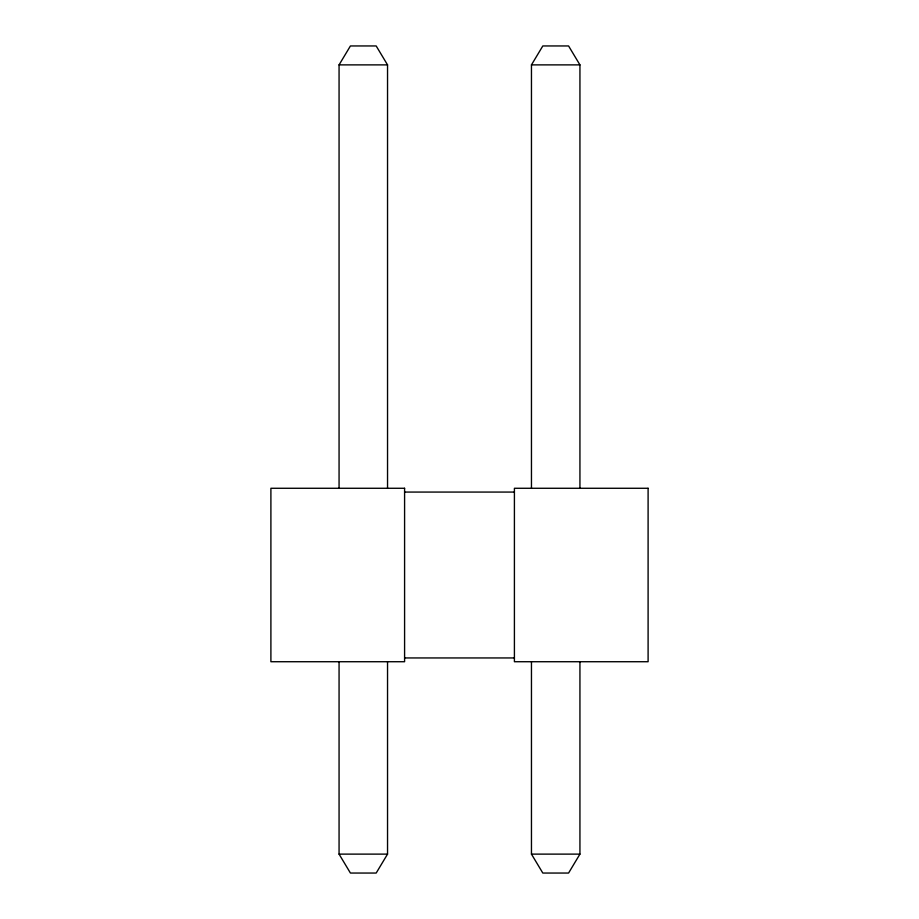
<?xml version="1.0" encoding="UTF-8"?>
<svg xmlns="http://www.w3.org/2000/svg" width="919" height="919" viewBox="0 0 919 919"><rect width="100%" height="100%" fill="white"/><g stroke="black" fill="none" stroke-linecap="round" stroke-linejoin="round"><path stroke-width="1.38" d="M339.065 488.196L339.065 64.881L350.426 45.95L376.181 45.95L387.542 64.881L387.542 488.196M531.458 488.196L531.458 64.881L542.819 45.95L568.574 45.95L579.935 64.881L579.935 488.196M387.542 661.829L387.542 854.119L376.181 873.05L350.426 873.05L339.065 854.119L339.065 661.829M579.935 661.829L579.935 854.119L568.574 873.05L542.819 873.05L531.458 854.119L531.458 661.829M339.065 64.881L387.542 64.881M531.458 64.881L579.935 64.881M404.59 492.067L514.41 492.067M404.59 657.947L514.41 657.947M339.065 854.119L387.542 854.119M531.458 854.119L579.935 854.119M404.59 488.276L270.898 488.276L270.898 661.726L404.59 661.726L404.59 488.276M648.102 488.276L514.41 488.276L514.41 661.726L648.102 661.726L648.102 488.276"/></g></svg>
